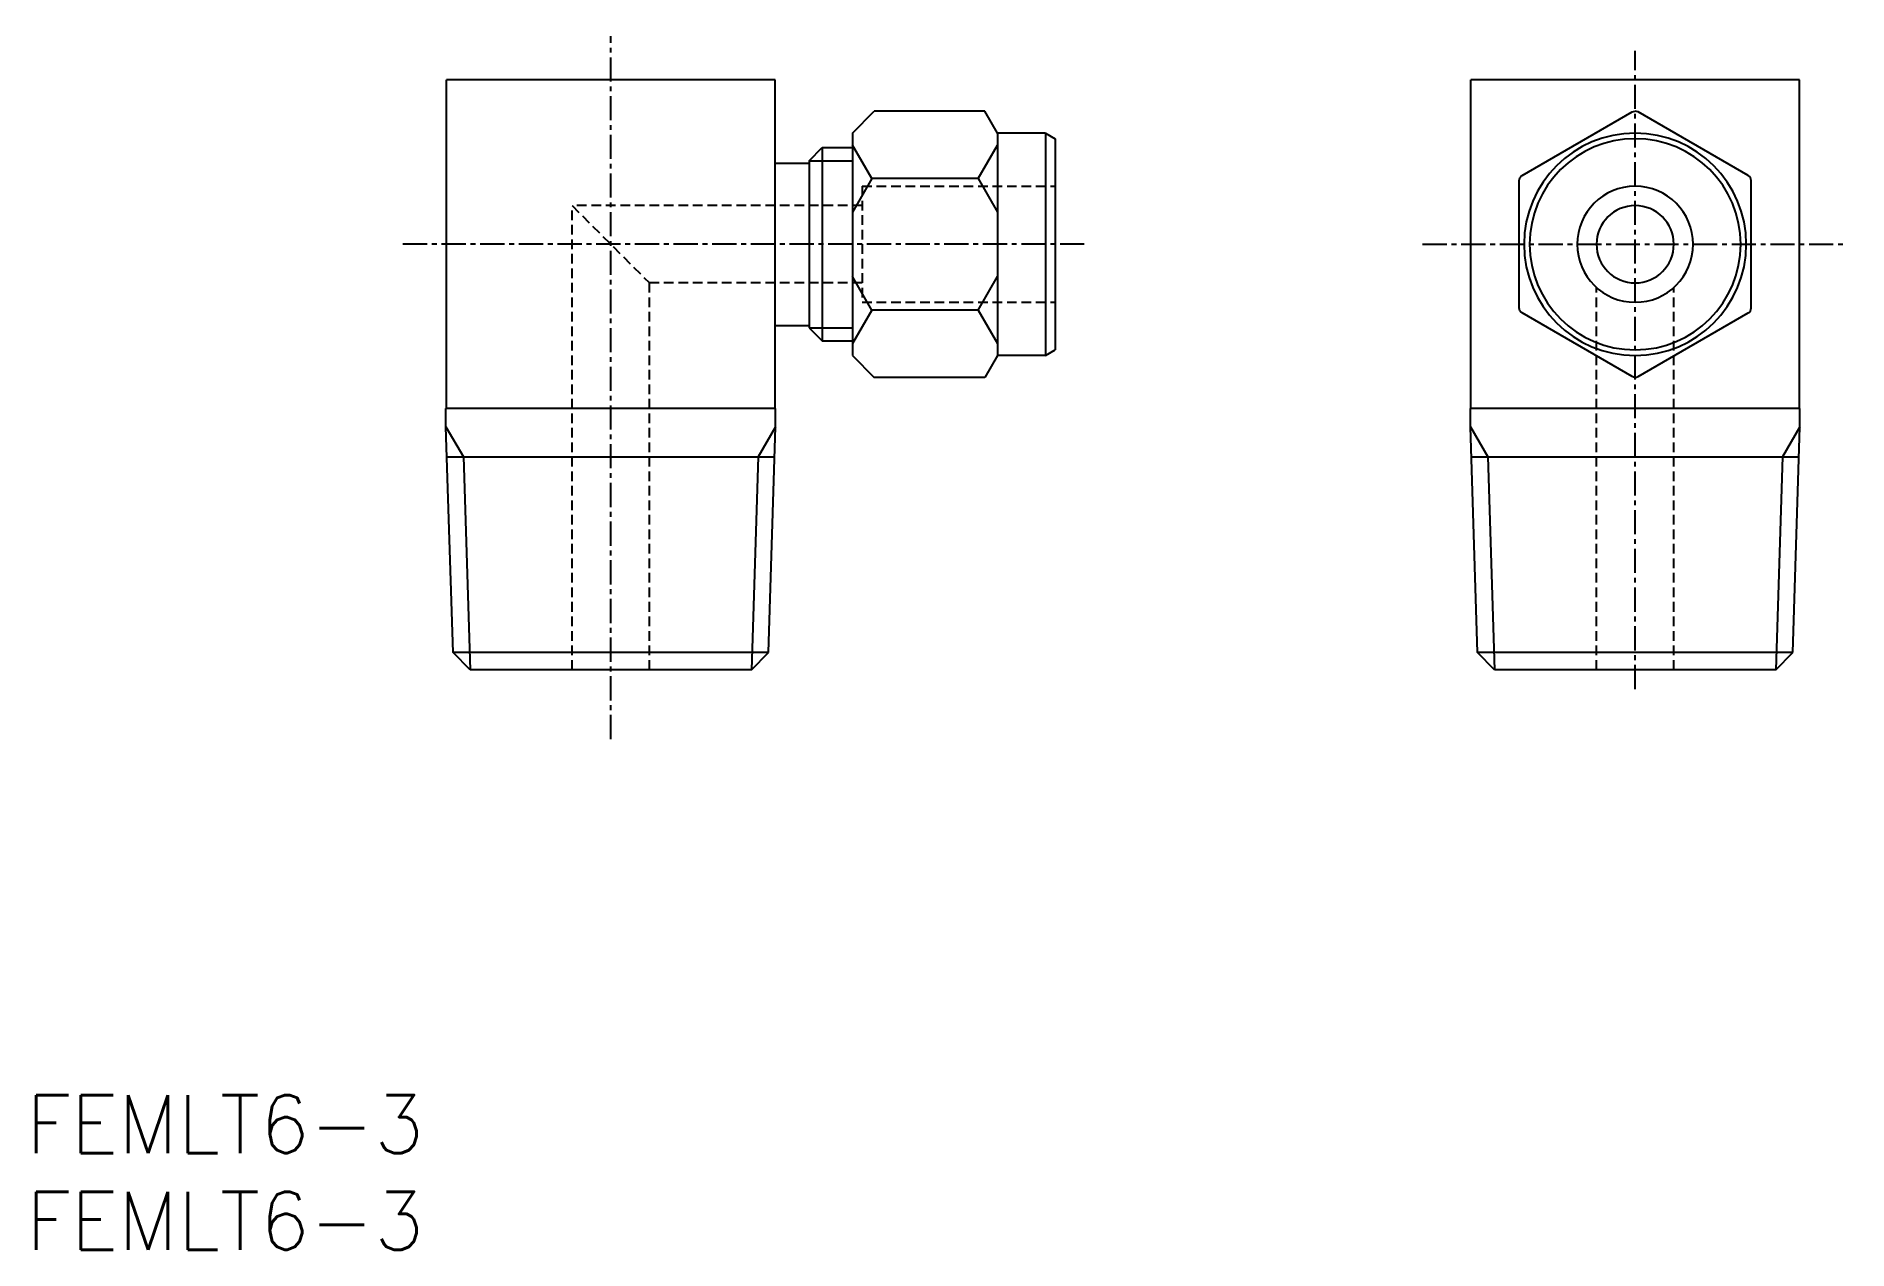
# Model space of a CAD drawing. Extents: x 0.5 to 94.2, y 0 to 62.8.
import ezdxf

# ---------------------------------------------------------------- set-up
doc = ezdxf.new("R2010")
doc.units = 0
doc.linetypes.add('CENTER', pattern=[2, 1.25, -0.25, 0.25, -0.25])
doc.linetypes.add('DASHED', pattern=[0.75, 0.5, -0.25])
doc.layers.get('0').update_dxf_attribs({"linetype": 'CONTINUOUS'})
doc.layers.add('CENTER', color=1, linetype='CENTER')
doc.styles.get("Standard").update_dxf_attribs({"font": 'txt.shx'})

# ---------------------------------------------------------------- blocks, each defined once
blk = doc.blocks.new('*U7')
at = {"color": 7, "linetype": 'CONTINUOUS'}
blk.add_text('FEMLT6-3', height=3, dxfattribs=at).set_placement((0, 0))
blk = doc.blocks.new('*U8')
at = {"color": 7, "linetype": 'CONTINUOUS'}
blk.add_text('FEMLT6-3', height=3, dxfattribs=at).set_placement((0, 5))

msp = doc.modelspace()

# ---------------------------------------------------------------- linework, layer by layer
at = {"color": 7, "linetype": 'CONTINUOUS'}
for p, q in [((38.74, 60.5), (21.74, 60.5)), ((21.74, 43.5), (21.74, 60.5)), ((38.74, 43.5), (38.74, 60.5)), ((91.74, 60.5), (74.74, 60.5)), ((74.74, 43.5), (74.74, 60.5)), ((91.74, 43.5), (91.74, 60.5)), ((42.74, 57.75), (43.871, 58.882)), ((49.586, 58.882), (43.871, 58.882)), ((50.24, 57.75), (49.586, 58.882)), ((42.74, 57.75), (42.74, 46.25)), ((50.24, 57.75), (50.24, 46.25)), ((52.74, 57.75), (50.24, 57.75)), ((52.74, 57.75), (53.24, 57.461)), ((52.74, 57.75), (52.74, 46.25)), ((53.24, 57.461), (53.24, 46.539)), ((40.5, 56.324), (41.176, 57)), ((40.5, 56.324), (40.5, 47.677)), ((41.176, 57), (41.176, 47)), ((41.176, 57), (42.74, 57)), ((43.74, 55.4), (42.74, 57.132)), ((49.24, 55.4), (50.24, 57.132)), ((38.74, 56.2), (40.5, 56.2)), ((43.74, 55.4), (42.74, 53.668)), ((49.24, 55.4), (43.74, 55.4)), ((49.24, 55.4), (50.24, 53.668)), ((43.74, 48.6), (42.74, 50.332)), ((49.24, 48.6), (50.24, 50.332)), ((38.74, 47.8), (40.5, 47.8)), ((43.74, 48.6), (42.74, 46.868)), ((49.24, 48.6), (43.74, 48.6)), ((49.24, 48.6), (50.24, 46.868)), ((40.5, 47.677), (41.176, 47)), ((41.176, 47), (42.74, 47)), ((42.74, 46.25), (43.871, 45.118)), ((50.24, 46.25), (49.586, 45.118)), ((52.74, 46.25), (50.24, 46.25)), ((52.74, 46.25), (53.24, 46.539)), ((49.586, 45.118), (43.871, 45.118)), ((38.765, 43.5), (21.714, 43.5)), ((21.714, 42.567), (21.714, 43.5)), ((38.765, 42.567), (38.765, 43.5)), ((91.765, 43.5), (74.714, 43.5)), ((74.714, 42.567), (74.714, 43.5)), ((91.765, 42.567), (91.765, 43.5)), ((21.714, 43), (21.714, 43)), ((22.08, 30.884), (21.714, 42.567)), ((38.4, 30.884), (38.765, 42.567)), ((38.765, 43), (38.765, 43)), ((74.714, 43), (74.714, 43)), ((75.08, 30.884), (74.714, 42.567)), ((91.4, 30.884), (91.765, 42.567)), ((91.765, 43), (91.765, 43)), ((21.763, 41), (38.716, 41)), ((74.763, 41), (91.716, 41)), ((38.4, 30.884), (22.08, 30.884)), ((22.963, 30), (22.08, 30.884)), ((37.516, 30), (22.963, 30)), ((37.516, 30), (38.4, 30.884)), ((91.4, 30.884), (75.08, 30.884)), ((75.963, 30), (75.08, 30.884)), ((90.516, 30), (75.963, 30)), ((90.516, 30), (91.4, 30.884))]:
    msp.add_line(p, q, dxfattribs=at)
at = {"color": 3, "linetype": 'CONTINUOUS'}
for p, q in [((40.5, 56.324), (42.74, 56.324)), ((40.5, 47.677), (42.74, 47.677)), ((21.714, 42.567), (22.619, 41)), ((38.765, 42.567), (37.86, 41)), ((74.714, 42.567), (75.619, 41)), ((91.765, 42.567), (90.86, 41)), ((22.619, 41), (22.963, 30)), ((37.86, 41), (37.516, 30)), ((75.619, 41), (75.963, 30)), ((90.86, 41), (90.516, 30))]:
    msp.add_line(p, q, dxfattribs=at)
at = {"color": 3, "linetype": 'DASHED'}
for p, q in [((43.24, 55), (53.24, 55)), ((43.24, 55), (43.24, 49)), ((43.24, 54), (28.24, 54)), ((28.24, 30), (28.24, 54)), ((28.24, 54), (32.24, 50)), ((43.24, 50), (32.24, 50)), ((32.24, 30), (32.24, 50)), ((81.24, 30), (81.24, 49.764)), ((85.24, 30), (85.24, 49.764)), ((43.24, 49), (53.24, 49))]:
    msp.add_line(p, q, dxfattribs=at)
at = {"color": 7, "linetype": 'CONTINUOUS'}
for points in [[(83.24, 45.118, -0.131652), (83.09, 45.158), (77.39, 48.449, -0.267949), (77.24, 48.709), (77.24, 55.291, -0.267949), (77.39, 55.551), (83.09, 58.842, -0.131652), (83.24, 58.882)], [(83.24, 45.118, 0.131652), (83.39, 45.158), (89.09, 48.449, 0.267949), (89.24, 48.709), (89.24, 55.291, 0.267949), (89.09, 55.551), (83.39, 58.842, 0.131652), (83.24, 58.882)]]:
    msp.add_lwpolyline(points, format="xyb", dxfattribs=at)
for radius, start, end in [(5.75, 90, 270), (5.461, 90, 270), (5.75, 270, 90), (5.461, 270, 90), (3, 90, 270), (3, 270, 90), (2, 90, 270), (2, 270, 90)]:
    msp.add_arc((83.24, 52), radius, start, end, dxfattribs=at)
at = {"layer": 'CENTER', "color": 1, "linetype": 'CENTER'}
for p, q in [((30.24, 26.413), (30.24, 62.759)), ((83.24, 29), (83.24, 62)), ((54.74, 52), (19.24, 52)), ((72.24, 52), (94.24, 52))]:
    msp.add_line(p, q, dxfattribs=at)

# ---------------------------------------------------------------- block references
at = {"color": 7, "linetype": 'CONTINUOUS'}
for name in ['*U8', '*U7']:
    msp.add_blockref(name, (0, 0), dxfattribs=at)

doc.saveas('drawing.dxf')
